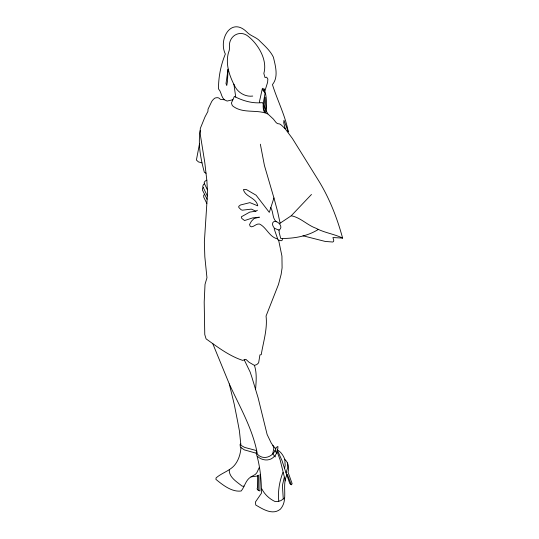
<?xml version="1.0" encoding="UTF-8"?>
<svg xmlns="http://www.w3.org/2000/svg" width="539" height="539" viewBox="0 0 539 539"><rect width="100%" height="100%" fill="white"/><g stroke="black" fill="none" stroke-linecap="round" stroke-linejoin="round"><path stroke-width="0.81" d="M260.067 474.468L259.939 490.982L258.208 490.274L258.498 475.236L256.739 476.099L251.039 476.867C245.582 479.953 244.861 486.562 241.176 491.002C231.885 492.275 222.748 484.979 215.903 479.366L216.092 477.911C222.142 472.521 230.867 470.715 235.631 463.823C238.939 459.1 240.596 453.286 240.946 447.565L240.3 446.636L240.071 444.405L240.778 444.021M255.574 389.421C256.173 381.41 257.022 373.163 254.428 365.381L249.079 362.289L245.872 359.331L242.651 360.375C229.129 355.922 217.54 347.022 206.073 338.849L204.766 334.557L204.2 302.049L205.022 284.363L206.956 277.753L204.827 256.753L204.355 242.099L207.549 192.787L206.882 180.808L204.739 162.138L200.077 133.227L200.306 128.457L204.995 116.916L207.913 111.432L208.041 109.168L211.787 101.359L213.336 99.378L215.061 98.017L217.197 97.64L218.706 97.943L220.606 99.452L224.278 99.722L227.114 101.056L232.868 99.742M266.387 111.128C266.482 103.67 267.048 95.41 263.807 88.578L264.043 91.387L264.993 93.355C264.312 99.21 261.961 105.381 263.888 111.209L264.918 112.193L265.895 112.348L266.387 111.128L267.856 113.924L273.441 119.146L275.894 122.333L277.396 123.593L279.721 123.97L281.446 125.136L285.178 128.76L292.414 138.51L317.545 178.948C329.046 197.126 336.983 217.385 342.602 238.09L332.913 237.531L333.735 240.165L333.641 241.304L332.819 242.024L325.239 241.445L302.999 235.792M244.261 359.857L250.157 372.078L251.774 376.855L258.12 397.87L267.122 434.488L271.205 442.997L272.889 445.423L273.846 448.178L272.754 453.69L275.186 457.005L275.416 455.165L276.642 453.104L276.817 450.799L280.132 459.895L285.32 480.896M229.277 383.909C239.693 406.871 252.906 429.024 257.386 454.188C263.942 461.189 274.432 456.082 276.157 447.538L277.908 446.427L277.814 448.886L277.262 449.863C280.94 451.79 283.433 455.623 284.814 459.464C288.5 462.442 289.254 467.791 288.055 472.184L292.165 483.766L291.282 484.756L287.267 474.307C281.088 485.241 289.005 499.626 280.32 509.24C272.424 515.493 262.917 509.133 255.749 505.03L255.473 501.957L261.422 493.239C261.516 479.986 260.074 465.952 256.207 453.211L256.544 450.584L244.679 447.417L240.913 445.362L239.437 431.032L237.517 420.831L234.222 404.21L229.277 383.909L212.764 343.653M229.27 469.738C228.772 477.237 237.025 481.933 242.119 486.144L243.965 486.178M282.584 238.433L282.14 240.293L281.203 240.765L278.009 239.916L274.156 228.785L274.654 228.368L278.751 230.072L279.33 230.766L279.054 232.026L280.731 238.481C293.802 238.629 307.331 236.419 318.515 229.318M200.218 130.377C197.84 144.358 200.69 158.709 204.342 172.278L206.013 173.241M199.558 143.462L196.398 160.036L198.453 161.909L201.95 162.886M291.282 484.756L289.807 483.618L284.572 468.512L285.185 465.406L284.814 459.464M284.309 477.231L282.416 485.437L283.271 498.939M260.344 144.203L264.433 165.513L273.94 197.954L269.298 212.373L256.113 195.226L246.485 189.613L243.722 189.425L243.466 189.849C245.683 197.2 256.328 197.651 257.757 205.824L249.914 202.63L240.434 205.002L238.737 206.349L238.824 207.502L241.122 209.752L242.388 210.19L251.349 209.112L255.83 211.187L257.42 210.244M282.948 472.4C279.465 481.543 277.7 491.453 278.798 501.216M285.993 473.006L287.678 467.596L287.435 462.947M259.212 467.603L256.78 472.831L255.27 474.435L251.039 476.867M279.391 223.651L291.249 215.768L311.481 194.464M264.939 90.869L267.613 82.305L267.849 79.092L266.643 77.178L264.999 77.515L263.841 73.405C267.688 60.051 258.397 44.508 248.223 36.315C239.404 29.16 228.267 36.517 229.473 47.176A15.085 8.712 60 0 1 228.583 52.195C225.073 64.269 229.654 76.545 235.321 87.17C238.689 93.099 245.885 97.054 252.73 96.063M274.513 456.088C270.356 461.573 262.149 460.858 257.534 456.418M284.457 498.09L280.853 500.664L278.003 501.432L274.796 501.411C269.338 498.804 264.629 494.384 261.88 488.988M203.27 187.532L202.442 188.084L202.442 190.072L207.117 199.241M204.544 194.579L203.708 195.131L203.708 197.119L206.841 203.486M206.808 180.194L204.988 181.205L204.2 182.519L204.476 183.772L203.499 184.378L202.711 186.366L207.34 195.947M254.428 365.381L256.813 364.586L258.632 362.835L259.933 354.857L261.24 354.689C263.281 341.948 267.607 329.059 266.057 316.043L278.488 284.444L281.142 274.344L282.092 267.87L281.937 256.086L278.602 240.071M278.751 230.072C283.999 227.808 278.434 220.552 274.082 221.462C271.13 222.944 272.882 226.67 274.654 228.368M255.83 211.187L249.779 212.09L241.31 216.826L241.789 218.443L244.585 220.545L252.717 217.884L259.4 217.19L254.024 218.544L251.396 221.253L249.55 224.547L250.143 226.205L251.551 226.838C254.442 226.528 256.463 223.368 259.63 224.069C266.637 227.579 269.439 237.173 277.538 238.885M263.288 104.135L262.54 102.612C252.703 103.731 243.042 100.928 234.35 96.42L231.393 103.07L232.349 105.657C242.489 114.187 256.705 108.986 267.856 113.924M264.043 91.387L262.823 90.141L262.419 88.221L259.448 101.676L259.791 102.605M256.207 453.211L244.356 449.876L240.946 447.565M291.249 215.768C300.506 217.487 307.25 225.181 316.076 228.287C324.465 232.841 334.086 233.926 342.602 238.09M272.889 445.423L275.712 448.751M258.208 490.274L257.056 488.873L257.433 487.775L257.433 475.762M276.157 221.765C272.134 217.79 273.502 212.016 270.706 207.461M274.863 450.483L276.642 453.104M224.278 99.722C221.003 96.649 221.482 92.061 218.504 88.874C218.45 76.936 220.828 65.071 225.342 54.021C218.18 39.327 231.076 16.588 246.667 31.862C250.494 36.16 256.618 37.056 260.391 41.611C265.242 46.273 270.389 50.989 273.367 57.127C275.436 65.724 278.717 77.117 272.451 84.576C277.376 100.53 285.306 115.487 288.331 131.988L283.965 120.278L283.73 122.804L285.178 128.76M277.262 449.863L282.032 460.65L284.572 468.512M204.476 183.772L207.38 189.782M264.016 105.785L265.666 109.666M273.94 197.954L277.679 211.84L280.098 223.186M233.919 84.219L235.718 97.04M228.058 69.241L227.485 81.295L226.757 85.519L226.009 83.572L228.058 69.241M264.063 105.044L264.117 109.68L264.508 110.94L265.451 111.31L265.848 107.194L265.141 97.337L264.063 105.044"/></g></svg>
